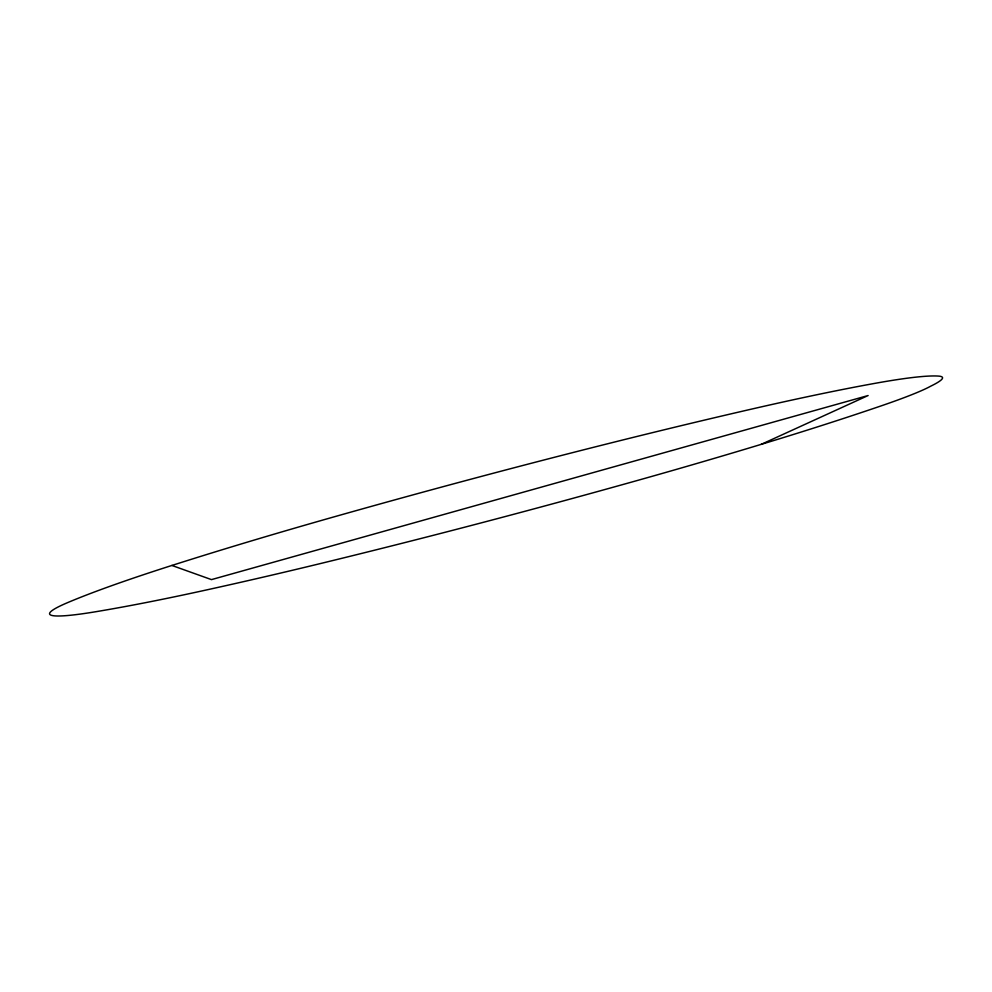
<?xml version="1.0" encoding="UTF-8"?>
<svg xmlns="http://www.w3.org/2000/svg" width="992" height="992" viewBox="0 0 992 992"><rect width="100%" height="100%" fill="white"/><g stroke="black" fill="none" stroke-linecap="round" stroke-linejoin="round"><path stroke-width="1.49" d="M761.224 444.354L868.124 395.535L211.47 579.613L171.889 565.452A326.666 25.742 -14.8 0 0 67.58 602.64A166.718 13.603 -14.4 0 0 96.336 611.63A373.91 33.79 -14.8 0 0 204.129 590.463A688.039 74.078 -15.2 0 0 329.27 561.398A1753.124 313.261 -16.4 0 0 636.083 480.835A679.359 71.548 -15.8 0 0 761.224 444.354A391.741 34.782 -15.9 0 0 881.194 405.864A125.414 9.56 -16.2 0 0 930.719 386.173A157.616 12.226 -16.1 0 0 938.482 376.092A317.217 24.416 -15.7 0 0 872.997 383.706A465.62 33.939 -15.4 0 0 745.451 410.514A642.841 42.73 -15.2 0 0 331.7 517.526A471.188 34.596 -15.1 0 0 171.889 565.452"/></g></svg>
